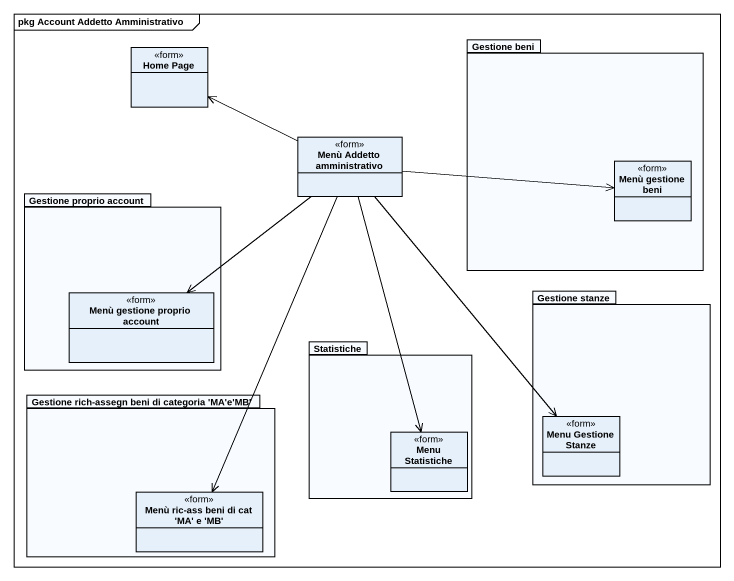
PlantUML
@startuml
mainframe pkg Account Addetto Amministrativo
hide circle
hide empty members
class "Home Page" as Home_Page <<form>>
package "Gestione beni" as Gestione_beni {
  class "Menù gestione beni" as Menù_gestione_beni <<form>>
}
class "Menù Addetto amministrativo" as Menù_Addetto_amministrativo <<form>>
package "Gestione proprio account" as Gestione_proprio_account {
  class "Menù gestione proprio account" as Menù_gestione_proprio <<form>>
}
package "Gestione stanze" as Gestione_stanze {
  class "Menu Gestione Stanze" as Menu_Gestione_Stanze <<form>>
}
package Statistiche {
  class "Menu Statistiche" as Menu_Statistiche <<form>>
}
package "Gestione rich-assegn beni di categoria 'MA'e'MB'" as Gestione_rich_assegn_beni {
  class "Menù ric-ass beni di cat 'MA' e 'MB'" as Menù_ric_ass_beni_di_cat_MA <<form>>
}
Menù_Addetto_amministrativo -left-> Home_Page
Menù_Addetto_amministrativo -right-> Menù_gestione_beni
Menù_Addetto_amministrativo --> Menù_gestione_proprio
Menù_Addetto_amministrativo --> Menu_Statistiche
Menù_Addetto_amministrativo --> Menu_Gestione_Stanze
Menù_Addetto_amministrativo --> Menù_ric_ass_beni_di_cat_MA
@enduml
